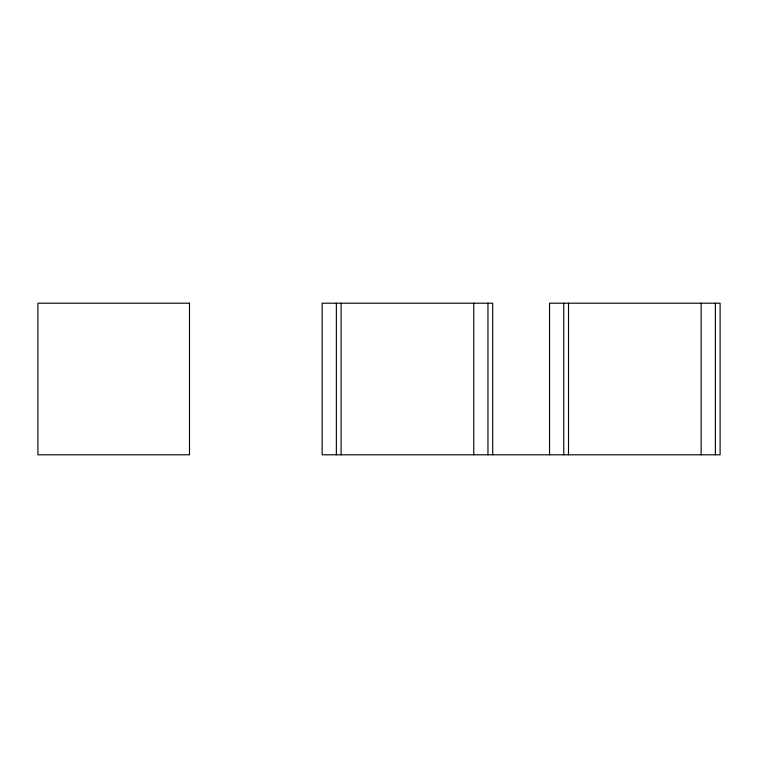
<?xml version="1.0" encoding="UTF-8"?>
<svg xmlns="http://www.w3.org/2000/svg" width="758" height="758" viewBox="0 0 758 758"><rect width="100%" height="100%" fill="white"/><g stroke="black" fill="none" stroke-linecap="round" stroke-linejoin="round"><path stroke-width="1.14" d="M715.362 303.2L715.362 454.8M701.15 303.2L701.15 454.8M568.5 303.2L568.5 454.8M563.763 303.2L563.763 454.8M549.55 454.8L549.55 303.2L720.1 303.2L720.1 454.8L322.15 454.8L322.15 303.2L492.7 303.2L492.7 454.8M487.962 303.2L487.962 454.8M473.75 303.2L473.75 454.8M341.1 303.2L341.1 454.8M336.363 303.2L336.363 454.8M189.5 303.2L37.9 303.2L37.9 454.8L189.5 454.8L189.5 303.2"/></g></svg>
